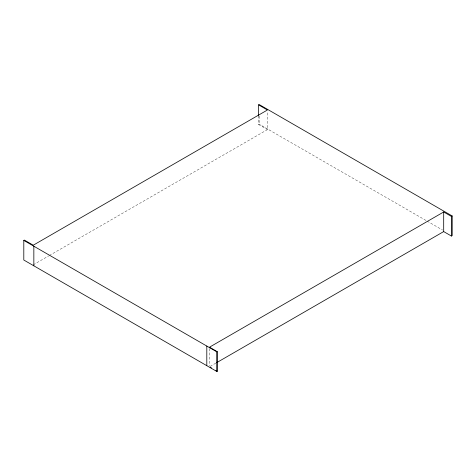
<?xml version="1.0" encoding="UTF-8"?>
<svg xmlns="http://www.w3.org/2000/svg" width="476" height="476" viewBox="0 0 476 476"><rect width="100%" height="100%" fill="white"/><g stroke="black" fill="none" stroke-linecap="round" stroke-linejoin="round"><path stroke-width="0.36" stroke-dasharray="2.38 1.78" d="M258.557 115.769L258.557 124.486L259.158 124.141L426.46 220.733M33.255 264.817L48.695 255.904M49.337 255.535L267.441 129.615L267.441 111.449M210.154 366.419L215.943 363.075M427.103 221.102L442.549 230.021M258.557 124.486L267.441 129.615M259.158 116.15L259.158 124.141M209.511 348.628L209.511 366.062"/><path stroke-width="0.71" d="M216.592 362.706L443.692 231.586L451.415 236.048L452.2 235.59L452.2 215.979L451.415 216.431L443.692 211.975L209.511 347.177L217.234 351.633L217.234 371.25L216.842 371.476L23.8 260.021L23.8 240.41L24.371 240.077L33.255 245.205L267.441 109.998L258.557 104.869L258.557 115.769M258.557 104.869L259.158 104.524L452.2 215.979M23.8 240.41L216.842 351.859L217.234 351.633M210.154 367.163L211.445 367.906M215.949 370.507L217.234 371.25M451.415 216.431L451.415 236.048M443.692 211.975L443.692 231.586M216.842 351.859L216.842 371.476M206.804 346.064L206.804 365.681M33.844 246.205L33.844 265.822"/></g></svg>
